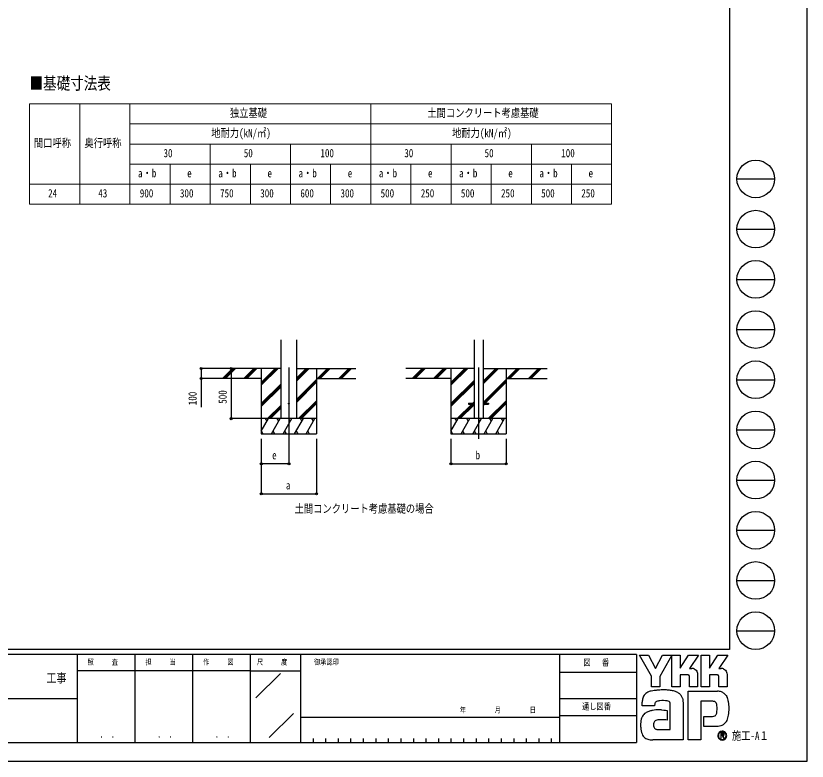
# Model space of a CAD drawing. Units: millimetres, scale not verified. Extents: x -10512 to 10512, y -7425 to 7425.
# Drawn here: x 2626 to 10512, y -7425 to 0 of the extents above; entities that cross this region are included whole.
import ezdxf
from ezdxf.enums import TextEntityAlignment as Align

# ---------------------------------------------------------------- set-up
doc = ezdxf.new("R2010")
doc.units = ezdxf.units.MM
doc.header["$LTSCALE"] = 30
doc.layers.add('0-1_TABLE1', color=7, linetype='Continuous', lineweight=18)
for name, color, linetype in [('0-2_USER1', 3, 'Continuous'), ('0-3_YKK_12', 2, 'Continuous'), ('0-4_YKK_13', 4, 'Continuous'), ('0-5_YKK_A1', 4, 'Continuous'), ('0-6_YKK_D', 6, 'Continuous'), ('0-7_YKK_ZWAK', 7, 'Continuous')]:
    doc.layers.add(name, color=color, linetype=linetype)
doc.styles.add('ＭＳ ゴシック', font='')
doc.styles.get('ＭＳ ゴシック').set_extended_font_data('MS Gothic')

msp = doc.modelspace()

# ---------------------------------------------------------------- linework, layer by layer
at = {"layer": '0-1_TABLE1'}
for p, q in [((2763.55, -877.22), (8563.55, -877.22)), ((2763.55, -877.22), (2763.55, -1877.22)), ((3263.55, -877.22), (3263.55, -1877.22)), ((3763.55, -877.22), (3763.55, -1877.22)), ((6163.55, -877.22), (6163.55, -1877.22)), ((3763.55, -1077.22), (8563.55, -1077.22)), ((3763.55, -1277.22), (8563.55, -1277.22)), ((4563.55, -1277.22), (4563.55, -1877.22)), ((5363.55, -1277.22), (5363.55, -1877.22)), ((6963.55, -1277.22), (6963.55, -1877.22)), ((7763.55, -1277.22), (7763.55, -1877.22)), ((3763.55, -1477.22), (8563.55, -1477.22)), ((4163.55, -1477.22), (4163.55, -1877.22)), ((4963.55, -1477.22), (4963.55, -1877.22)), ((5763.55, -1477.22), (5763.55, -1877.22)), ((6563.55, -1477.22), (6563.55, -1877.22)), ((7363.55, -1477.22), (7363.55, -1877.22)), ((8163.55, -1477.22), (8163.55, -1877.22)), ((2763.55, -1677.22), (8563.55, -1677.22)), ((2763.55, -1877.22), (8563.55, -1877.22))]:
    msp.add_line(p, q, dxfattribs=at)
msp.add_lwpolyline([(8563.55, -877.22), (8563.55, -1477.22), (8563.55, -1877.22)], dxfattribs=at)
at = {"layer": '0-3_YKK_12'}
for p, q in [((5347.55, -3503.29), (5347.55, -4212.5)), ((7237.55, -3503.29), (7237.55, -4212.5))]:
    msp.add_line(p, q, dxfattribs=at)
at = {"layer": '0-4_YKK_13'}
for p, q in [((7137.55, -3858), (7137.55, -3867)), ((7137.55, -3858), (7192.35, -3858)), ((7282.75, -3858), (7337.55, -3858)), ((7337.55, -3858), (7337.55, -3867)), ((7137.55, -3867), (7192.35, -3867)), ((7282.75, -3867), (7337.55, -3867))]:
    msp.add_line(p, q, dxfattribs=at)
msp.add_circle((5347.55, -3862.5), 5, dxfattribs=at)
at = {"layer": '0-5_YKK_A1'}
for p, q in [((5269.8, -4012.5), (5269.8, -3227.15)), ((5425.3, -4012.5), (5425.3, -3227.15)), ((7192.35, -3227.15), (7192.35, -4012.5)), ((7282.75, -3227.15), (7282.75, -4012.5)), ((5269.8, -3512.5), (4621.6, -3512.5)), ((4688.29, -3611.1), (4786.88, -3512.5)), ((4701.02, -3612.5), (4801.02, -3512.5)), ((4715.17, -3612.5), (4815.17, -3512.5)), ((4900.42, -3611.1), (4999.01, -3512.5)), ((4913.16, -3612.5), (5013.16, -3512.5)), ((4927.3, -3612.5), (5027.3, -3512.5)), ((5072.55, -3512.5), (5072.55, -4162.5)), ((5072.55, -3679.38), (5239.43, -3512.5)), ((5072.55, -3665.24), (5225.29, -3512.5)), ((5072.55, -3651.1), (5211.15, -3512.5)), ((5425.3, -3635), (5547.8, -3512.5)), ((5425.3, -3620.86), (5533.66, -3512.5)), ((5425.3, -3606.71), (5519.51, -3512.5)), ((5425.3, -3512.5), (6013.17, -3512.5)), ((5622.55, -3512.5), (5622.55, -4162.5)), ((5631.65, -3612.5), (5731.65, -3512.5)), ((5645.79, -3612.5), (5745.79, -3512.5)), ((5659.93, -3612.5), (5759.93, -3512.5)), ((5843.78, -3612.5), (5943.78, -3512.5)), ((5857.92, -3612.5), (5957.92, -3512.5)), ((5872.06, -3612.5), (5972.06, -3512.5)), ((7192.35, -3512.5), (6511.6, -3512.5)), ((6578.29, -3611.1), (6676.88, -3512.5)), ((6591.02, -3612.5), (6691.02, -3512.5)), ((6605.17, -3612.5), (6705.17, -3512.5)), ((6790.42, -3611.1), (6889.01, -3512.5)), ((6803.16, -3612.5), (6903.16, -3512.5)), ((6817.3, -3612.5), (6917.3, -3512.5)), ((6962.55, -3512.5), (6962.55, -4162.5)), ((6962.55, -3679.38), (7129.43, -3512.5)), ((6962.55, -3665.24), (7115.29, -3512.5)), ((6962.55, -3651.1), (7101.15, -3512.5)), ((7282.75, -3667.55), (7437.8, -3512.5)), ((7282.75, -3653.41), (7423.66, -3512.5)), ((7282.75, -3639.26), (7409.51, -3512.5)), ((7282.75, -3512.5), (7920.76, -3512.5)), ((7512.55, -3512.5), (7512.55, -4162.5)), ((7521.65, -3612.5), (7621.65, -3512.5)), ((7535.79, -3612.5), (7635.79, -3512.5)), ((7549.93, -3612.5), (7649.93, -3512.5)), ((7733.78, -3612.5), (7833.78, -3512.5)), ((7747.92, -3612.5), (7847.92, -3512.5)), ((7762.06, -3612.5), (7862.06, -3512.5)), ((5072.55, -3612.5), (4621.6, -3612.5)), ((5425.3, -3818.84), (5622.55, -3621.6)), ((5622.55, -3612.5), (6013.17, -3612.5)), ((6962.55, -3612.5), (6511.6, -3612.5)), ((7282.75, -3851.39), (7512.55, -3621.6)), ((7512.55, -3612.5), (7920.76, -3612.5)), ((5072.55, -3863.23), (5269.8, -3665.98)), ((5072.55, -3877.37), (5269.8, -3680.12)), ((5072.55, -3891.51), (5269.8, -3694.26)), ((5425.3, -3832.99), (5622.55, -3635.74)), ((5425.3, -3847.13), (5622.55, -3649.88)), ((6962.55, -3863.23), (7192.35, -3633.43)), ((6962.55, -3877.37), (7192.35, -3647.57)), ((6962.55, -3891.51), (7192.35, -3661.71)), ((7290.29, -3858), (7512.55, -3635.74)), ((7304.43, -3858), (7512.55, -3649.88)), ((5443.77, -4012.5), (5622.55, -3833.73)), ((5457.92, -4012.5), (5622.55, -3847.87)), ((5472.06, -4012.5), (5622.55, -3862.01)), ((7179.91, -3858), (7192.35, -3845.56)), ((7333.77, -4012.5), (7512.55, -3833.73)), ((7347.92, -4012.5), (7512.55, -3847.87)), ((7362.06, -4012.5), (7512.55, -3862.01)), ((5135.41, -4012.5), (5269.8, -3878.11)), ((5149.55, -4012.5), (5269.8, -3892.25)), ((5163.69, -4012.5), (5269.8, -3906.39)), ((7025.41, -4012.5), (7170.91, -3867)), ((7185.05, -3867), (7039.55, -4012.5)), ((7192.35, -3873.84), (7053.69, -4012.5)), ((7282.75, -3879.68), (7295.43, -3867)), ((5622.55, -4012.5), (5072.55, -4012.5)), ((5072.55, -4137.95), (5144.98, -4012.5)), ((5129.98, -4038.48), (5114.98, -4012.5)), ((5173.85, -4162.5), (5260.45, -4012.5)), ((5245.45, -4038.48), (5230.45, -4012.5)), ((5289.32, -4162.5), (5375.92, -4012.5)), ((5360.92, -4038.48), (5345.92, -4012.5)), ((5404.79, -4162.5), (5491.39, -4012.5)), ((5476.39, -4038.48), (5461.39, -4012.5)), ((5520.26, -4162.5), (5606.86, -4012.5)), ((5591.86, -4038.48), (5576.86, -4012.5)), ((7512.55, -4012.5), (6962.55, -4012.5)), ((6962.55, -4137.95), (7034.98, -4012.5)), ((7019.98, -4038.48), (7004.98, -4012.5)), ((7063.85, -4162.5), (7150.45, -4012.5)), ((7135.45, -4038.48), (7120.45, -4012.5)), ((7179.32, -4162.5), (7265.92, -4012.5)), ((7250.92, -4038.48), (7235.92, -4012.5)), ((7294.79, -4162.5), (7381.39, -4012.5)), ((7366.39, -4038.48), (7351.39, -4012.5)), ((7410.26, -4162.5), (7496.86, -4012.5)), ((7481.86, -4038.48), (7466.86, -4012.5)), ((5072.55, -4162.5), (5622.55, -4162.5)), ((5073.38, -4136.52), (5088.37, -4162.5)), ((5188.84, -4136.52), (5203.84, -4162.5)), ((5304.31, -4136.52), (5319.31, -4162.5)), ((5419.79, -4136.52), (5434.79, -4162.5)), ((5535.26, -4136.52), (5550.25, -4162.5)), ((6962.55, -4162.5), (7512.55, -4162.5)), ((6963.38, -4136.52), (6978.37, -4162.5)), ((7078.84, -4136.52), (7093.84, -4162.5)), ((7194.31, -4136.52), (7209.31, -4162.5)), ((7309.79, -4136.52), (7324.79, -4162.5)), ((7425.26, -4136.52), (7440.25, -4162.5))]:
    msp.add_line(p, q, dxfattribs=at)
at = {"layer": '0-6_YKK_D'}
for p, q in [((4620.6, -3512.5), (4471.55, -3512.5)), ((4772.55, -3512.5), (4772.55, -4012.5)), ((4620.6, -3612.5), (4471.55, -3612.5)), ((5071.55, -4012.5), (4771.55, -4012.5)), ((5072.55, -4212.5), (5072.55, -4763.5)), ((5072.55, -4212.5), (5072.55, -4463.5)), ((5347.55, -4213.5), (5347.55, -4463.5)), ((5622.55, -4212.5), (5622.55, -4763.5)), ((6962.55, -4212.5), (6962.55, -4463.5)), ((7512.55, -4212.5), (7512.55, -4463.5)), ((5347.55, -4462.5), (5072.55, -4462.5)), ((6962.55, -4462.5), (7512.55, -4462.5)), ((5072.55, -4762.5), (5622.55, -4762.5))]:
    msp.add_line(p, q, dxfattribs=at)
msp.add_lwpolyline([(4472.55, -3512.5), (4472.55, -3612.5), (4472.55, -3899)], dxfattribs=at)
for centre in [(4472.55, -3512.5), (4772.55, -3512.5), (4472.55, -3612.5), (4772.55, -4012.5), (5072.55, -4462.5), (5347.55, -4462.5), (6962.55, -4462.5), (7512.55, -4462.5), (5072.55, -4762.5), (5622.55, -4762.5)]:
    msp.add_circle(centre, 10.62, dxfattribs=at)
at = {"layer": '0-7_YKK_ZWAK'}
for p, q in [((9737.55, 6937.5), (9737.55, -6312.5)), ((9812.55, -1625), (10187.55, -1625)), ((9812.55, -2125), (10187.55, -2125)), ((9812.55, -2625), (10187.55, -2625)), ((9812.55, -3125), (10187.55, -3125)), ((9812.55, -3625), (10187.55, -3625)), ((9812.55, -4125), (10187.55, -4125)), ((9812.55, -4625), (10187.55, -4625)), ((9812.55, -5125), (10187.55, -5125)), ((9812.55, -5625), (10187.55, -5625)), ((9812.55, -6125), (10187.55, -6125)), ((9737.55, -6312.5), (-9762.45, -6312.5)), ((3237.55, -6362.5), (-12.45, -6362.5)), ((3812.55, -6362.5), (3812.55, -7237.5)), ((4387.55, -6362.5), (4387.55, -7237.5)), ((4962.55, -6362.5), (4962.55, -7237.5)), ((5462.55, -6362.5), (4962.55, -6362.5)), ((8043.8, -6362.5), (5462.55, -6362.5)), ((5462.55, -6362.5), (5462.55, -7237.5)), ((8043.8, -6362.5), (8043.8, -7237.5)), ((8812.55, -6362.5), (8043.8, -6362.5)), ((8812.55, -6362.5), (8812.55, -7237.5)), ((4962.55, -6525), (3237.55, -6525)), ((4962.55, -6525), (5462.55, -6525)), ((8043.8, -6537.5), (8812.55, -6537.5)), ((5017.76, -6795.73), (5262.59, -6550.9)), ((-12.45, -6800), (3237.55, -6800)), ((8043.8, -6800), (8812.55, -6800)), ((5151.68, -7189.97), (5392.23, -6949.42)), ((5462.55, -6987.5), (8043.8, -6987.5)), ((8812.55, -6975), (8043.8, -6975)), ((9697.91, -7139.3), (9697.91, -7139.3)), ((-12.45, -7237.5), (3237.55, -7237.5)), ((3237.55, -7237.5), (4962.55, -7237.5)), ((4962.55, -7237.5), (5462.55, -7237.5)), ((5462.55, -7237.5), (8043.8, -7237.5)), ((5587.55, -7200), (5587.55, -7237.5)), ((5712.55, -7200), (5712.55, -7237.5)), ((5837.55, -7200), (5837.55, -7237.5)), ((5962.55, -7200), (5962.55, -7237.5)), ((6087.55, -7200), (6087.55, -7237.5)), ((6212.55, -7200), (6212.55, -7237.5)), ((6337.55, -7200), (6337.55, -7237.5)), ((6462.55, -7200), (6462.55, -7237.5)), ((6587.55, -7200), (6587.55, -7237.5)), ((6712.55, -7200), (6712.55, -7237.5)), ((6837.55, -7200), (6837.55, -7237.5)), ((6962.55, -7200), (6962.55, -7237.5)), ((7087.55, -7200), (7087.55, -7237.5)), ((7212.55, -7200), (7212.55, -7237.5)), ((7337.55, -7200), (7337.55, -7237.5)), ((7462.55, -7200), (7462.55, -7237.5)), ((7587.55, -7200), (7587.55, -7237.5)), ((7712.55, -7200), (7712.55, -7237.5)), ((7837.55, -7200), (7837.55, -7237.5)), ((7962.55, -7200), (7962.55, -7237.5)), ((8043.8, -7237.5), (8812.55, -7237.5)), ((9666.68, -7209.95), (9666.68, -7209.95))]:
    msp.add_line(p, q, dxfattribs=at)
for points in [[(-10512.5, -7425), (10512.5, -7425), (10512.5, 7425), (-10512.5, 7425)], [(8840.05, -6370), (8932.08, -6370), (9001.18, -6500.25), (9070.1, -6370), (9162.19, -6370), (9044.18, -6579.98), (9044.18, -6685.33), (8960.24, -6685.33), (8960.24, -6577.14)]]:
    msp.add_lwpolyline(points, close=True, dxfattribs=at)
for points in [[(4962.55, -6362.5), (3237.55, -6362.5), (3237.55, -7237.5)], [(9326.37, -6566.52), (9246.92, -6566.52), (9246.92, -6685.24), (9162.29, -6685.24), (9162.29, -6370), (9246.92, -6370), (9246.92, -6498.96), (9330.17, -6370), (9429.6, -6370), (9340.4, -6500.53), (9343.56, -6500.53), (9347.05, -6500.53), (9350.63, -6500.53), (9354.08, -6500.53), (9357.16, -6500.53), (9359.65, -6500.53), (9361.31, -6500.53), (9361.92, -6500.53)], [(9618.78, -6566.52), (9539.42, -6566.52), (9539.42, -6685.33), (9454.74, -6685.33), (9454.74, -6370), (9539.42, -6370), (9539.42, -6498.96), (9622.58, -6370), (9722.01, -6370), (9632.81, -6500.53), (9636, -6500.53), (9639.51, -6500.53), (9643.09, -6500.53), (9646.53, -6500.53), (9649.6, -6500.53), (9652.08, -6500.53), (9653.73, -6500.53), (9654.33, -6500.53)], [(9386.26, -6505.53), (9396.37, -6511.31), (9404.93, -6518.83), (9411.81, -6527.8), (9416.89, -6537.87), (9420.03, -6548.74), (9421.1, -6560.09), (9421.1, -6685.55), (9338.53, -6685.55), (9338.53, -6578.52)], [(9678.7, -6505.53), (9688.84, -6511.31), (9697.44, -6518.83), (9704.35, -6527.8), (9709.46, -6537.87), (9712.62, -6548.74), (9713.7, -6560.09), (9713.7, -6685.33), (9630.93, -6685.33), (9630.93, -6578.52)], [(9572.17, -6828.77), (9452.98, -6828.77), (9452.98, -7212.5), (9328.08, -7212.5), (9328.08, -6726.98), (9618.38, -6726.98)], [(9696.78, -6761.28), (9704.93, -6771.56), (9711.03, -6781.52), (9715.29, -6790.54)], [(9011.99, -6830.78), (9006.18, -6834.05), (9001.65, -6838.04), (8998.22, -6842.71), (8995.73, -6847.99), (8994.01, -6853.83), (8992.9, -6860.17), (8992.23, -6866.97), (8991.82, -6874.17), (8866.86, -6874.47), (8867.23, -6857.38), (8867.92, -6838.18)], [(9269.27, -6797.91), (9272.82, -6812.25), (9274.83, -6827.61), (9275.46, -6843.97), (9275.46, -7212.5), (8973.88, -7212.5)], [(9059.87, -6913.82), (9083.52, -6915.38), (9102.11, -6917.46), (9114.28, -6919.42), (9118.63, -6920.58), (9118.63, -7016.18), (9104.81, -7014.72), (9089.64, -7013.9), (9074.12, -7013.58), (9059.22, -7013.63), (9045.92, -7013.91), (9035.21, -7014.27), (9028.06, -7014.59), (9025.46, -7014.73), (9014.66, -7016.71), (9005.34, -7019.8), (8997.51, -7024.03), (8991.17, -7029.42), (8986.32, -7035.99), (8982.96, -7043.76), (8981.09, -7052.75), (8980.71, -7062.98), (8981.91, -7074.22), (8984.29, -7083.52), (8987.73, -7091.04), (8992.07, -7096.97), (8997.15, -7101.49), (9002.83, -7104.76), (9008.97, -7106.98), (9015.4, -7108.31), (9148.16, -7108.31), (9148.16, -6862.68), (9148.19, -6857.81), (9147.94, -6853.05), (9147.32, -6848.47), (9146.25, -6844.12), (9144.66, -6840.06), (9142.46, -6836.37), (9139.59, -6833.1), (9135.97, -6830.31)], [(9135.97, -6830.31), (9128.18, -6827.25), (9115.73, -6824.67), (9099.85, -6822.75), (9081.77, -6821.74), (9062.71, -6821.82), (9043.91, -6823.21)], [(9614.57, -6902.49), (9614.41, -6886.58), (9613.65, -6872.24), (9611.86, -6859.66), (9608.59, -6848.98)], [(9686.41, -7052.43), (9674.87, -7061.39), (9662.86, -7068.44), (9650.46, -7073.7), (9637.75, -7077.3), (9624.84, -7079.36), (9611.8, -7080.02), (9483.4, -7080.02), (9483.4, -6979.16), (9555.8, -6979.16), (9569.15, -6978.97), (9580.89, -6977.83), (9590.97, -6974.88)], [(9686.52, -7156.49), (9686.45, -7155.03), (9686.27, -7153.62), (9685.97, -7152.26), (9685.55, -7150.97), (9685.01, -7149.75), (9684.35, -7148.59), (9683.58, -7147.52), (9682.7, -7146.53), (9681.54, -7145.51), (9680.26, -7144.62), (9678.85, -7143.86), (9677.33, -7143.23), (9675.7, -7142.74), (9673.96, -7142.39), (9672.12, -7142.18), (9670.19, -7142.11), (9651.25, -7142.11), (9651.25, -7197.85), (9656.97, -7197.85), (9656.97, -7147.79), (9670.19, -7147.79), (9671.56, -7147.84), (9672.84, -7147.97), (9674.04, -7148.19), (9675.16, -7148.5), (9676.18, -7148.89), (9677.11, -7149.36), (9677.94, -7149.92), (9678.66, -7150.56)], [(9680.9, -7156.49), (9680.55, -7159.17), (9679.59, -7161.28), (9678.15, -7162.89), (9676.37, -7164.06), (9674.36, -7164.86), (9672.26, -7165.35), (9670.21, -7165.6), (9668.32, -7165.67), (9663.36, -7165.67), (9665.86, -7169.92), (9682.23, -7198.04), (9688.78, -7198.04), (9673, -7170.98), (9674.48, -7170.68), (9675.89, -7170.31), (9677.23, -7169.86), (9678.49, -7169.33), (9679.67, -7168.72), (9680.77, -7168.04), (9681.78, -7167.28), (9682.7, -7166.44)]]:
    msp.add_lwpolyline(points, dxfattribs=at)
for centre in [(10000.05, -1625), (10000.05, -2125), (10000.05, -2625), (10000.05, -3125), (10000.05, -3625), (10000.05, -4125), (10000.05, -4625), (10000.05, -5125), (10000.05, -5625), (10000.05, -6125)]:
    msp.add_circle(centre, 187.5, dxfattribs=at)
for centre, radius, start, end in [((9362.04, -6562.97), 62.44, 78.26798, 90.11215), ((9362.93, -6558.43), 57.81, 66.19963, 78.22058), ((9654.45, -6563.08), 62.55, 78.27851, 90.10826), ((9655.31, -6558.7), 58.09, 66.2483, 78.23226), ((9326.81, -6578.23), 11.72, 358.57817, 92.1683), ((9619.27, -6578.18), 11.67, 358.29941, 92.43455), ((8979.01, -6828.22), 108.95, 152.2125, 163.4865), ((8962.34, -6819.6), 90.18, 138.03852, 152.12015), ((8962.33, -6820.02), 90.45, 122.60463, 137.83438), ((8974.29, -6839.36), 113.2, 108.37421, 122.42809), ((8993.23, -6906.73), 183.13, 100.93159, 107.35499), ((9055.13, -7207.04), 489.75, 97.86054, 101.37938), ((9084.19, -7408.95), 693.73, 94.90201, 97.9576), ((9086.17, -7425.11), 710, 91.6169, 94.94971), ((9083.42, -7310.15), 595.01, 87.51794, 91.66439), ((9091.15, -7144.44), 429.12, 81.92631, 87.59083), ((9113.97, -6988.08), 271.1, 73.67137, 82.05943), ((9147.82, -6874.79), 152.88, 60.60528, 73.9085), ((9161.67, -6847.16), 122.01, 52.17347, 59.90542), ((9174.06, -6831.12), 101.74, 43.55042, 52.14561), ((9180.89, -6824.52), 92.24, 34.48659, 43.50182), ((9180.94, -6824.38), 92.12, 25.58915, 34.43128), ((9613.64, -6860.53), 133.64, 78.73198, 87.96551), ((9617.56, -6840.49), 113.22, 69.03034, 78.69541), ((9621.21, -6830.75), 102.82, 59.39484, 68.9885), ((9622.9, -6827.78), 99.4, 50.3012, 59.3616), ((9622.28, -6828.48), 100.33, 42.05209, 50.28551), ((9094.51, -6851.15), 226.96, 171.55622, 176.72493), ((9017.6, -6839.67), 149.2, 163.48385, 171.57982), ((9044.98, -6909.07), 84.96, 102.4979, 112.84632), ((9061.41, -6979.98), 157.75, 96.37207, 102.75341), ((9172.74, -6828.22), 101.17, 17.43089, 25.54591), ((9572.85, -6890.03), 61.26, 77.94572, 90.63794), ((9578.18, -6865.04), 35.72, 60.20991, 77.92418), ((9581.63, -6858.55), 28.37, 39.8078, 59.75378), ((9576.78, -6862.26), 34.47, 22.65544, 39.38165), ((9572.73, -6857.03), 157.3, 14.76267, 25.00486), ((9476.25, -6883.32), 257.3, 7.9139, 14.95041), ((9379.89, -6897.34), 354.67, 2.54376, 8.01251), ((8976.54, -7056.43), 134.67, 112.58838, 120.58162), ((8992.48, -7094.75), 176.17, 106.61303, 112.59024), ((9017.56, -7179.03), 264.11, 99.87193, 106.59825), ((9031.61, -7258.18), 344.49, 94.78469, 99.91711), ((9038.45, -7336.93), 423.53, 90.80099, 94.81812), ((9039.49, -7395.56), 482.18, 87.57779, 90.82714), ((9481.24, -6916.9), 132.77, 347.14308, 355.40008), ((9330.51, -6903.94), 284.06, 355.2339, 0.29193), ((9340.42, -6901.25), 394.19, 352.8937, 357.82206), ((9324.66, -6900.24), 409.98, 357.76419, 2.60674), ((9022.45, -7051.74), 170.01, 164.97537, 174.56739), ((8981.14, -7040.72), 127.26, 153.89178, 164.94341), ((8962.32, -7031.67), 106.37, 142.04688, 153.80771), ((8958.69, -7029.07), 101.91, 130.60221, 141.94427), ((8964.69, -7036.28), 111.29, 120.60724, 130.53081), ((9579.3, -6948.57), 28.78, 293.91672, 314.09376), ((9575.37, -6945.11), 34, 314.78099, 333.92928), ((9550.12, -6932.85), 62.07, 334.00676, 347.34989), ((9625.9, -6973.56), 98.37, 326.23251, 339.61931), ((9533.51, -6937.79), 197.44, 339.22498, 347.31457), ((9422.87, -6911.98), 311.04, 347.15166, 352.97565), ((9095.33, -7058.72), 243.22, 174.55588, 182.47272), ((9231.24, -7056.58), 379.12, 181.90948, 187.89042), ((9603.07, -6958.47), 125.59, 311.57033, 318.66243), ((9588.53, -6945.72), 144.93, 318.67367, 325.29112), ((9071.73, -7079.01), 218.04, 187.80471, 196.36971), ((8987.51, -7103.89), 130.22, 196.3102, 208.20993), ((8950.84, -7123.41), 88.68, 208.29777, 223.35561), ((9666.75, -7170.47), 44.1, 90.09157, 179.92363), ((9666.49, -7170.52), 43.83, 179.86065, 225.14399), ((9666.48, -7170.33), 39.22, 134.8007, 180.12175), ((9666.32, -7170.58), 39.06, 179.75513, 225.29722), ((9666.59, -7170.11), 39.14, 89.86602, 135.149), ((9666.75, -7170.39), 44.02, 44.93442, 90.08536), ((9666.76, -7170.41), 39.44, 45.03108, 90.11509), ((9666.62, -7170.35), 39.6, 270.09072, 359.90926), ((9672.52, -7156.26), 8.38, 358.3894, 42.86139), ((9672.69, -7156.89), 13.84, 316.37674, 1.6565), ((9666.79, -7170.42), 39.43, 0.00643, 45.07115), ((9667.1, -7170.25), 43.68, 359.78949, 45.13288), ((9666.99, -7170.6), 43.78, 314.92572, 0.23508), ((8942.57, -7130.69), 77.67, 223.64205, 239.63663), ((8949.43, -7118.2), 91.91, 239.8785, 253.65355), ((8962, -7075.02), 136.89, 253.69102, 263.74909), ((8972.65, -6980.24), 232.26, 263.68487, 270.30455), ((9666.7, -7170.53), 43.98, 224.94536, 269.98445), ((9666.61, -7170.94), 39.01, 224.62822, 270.10973), ((9666.69, -7170.31), 44.2, 269.98802, 314.93777)]:
    msp.add_arc(centre, radius, start, end, dxfattribs=at)

# ---------------------------------------------------------------- texts
at = {"layer": '0-1_TABLE1', "style": 'ＭＳ ゴシック', "width": 0.8}
for s, p in [('独立基礎', (4759.55, -1033.47)), ('土間コンクリート考慮基礎', (6727.55, -1033.47)), ('地耐力(kN/㎡)', (4573.55, -1233.47)), ('地耐力(kN/㎡)', (6973.55, -1233.47)), ('間口呼称', (2806.55, -1333.47)), ('奥行呼称', (3309.55, -1333.47)), ('30', (4097.55, -1433.47)), ('50', (4897.55, -1433.47)), ('100', (5661.55, -1433.47)), ('30', (6497.55, -1433.47)), ('50', (7297.55, -1433.47)), ('100', (8061.55, -1433.47)), ('a・b', (3843.55, -1633.47)), ('e', (4333.55, -1633.47)), ('a・b', (4643.55, -1633.47)), ('e', (5133.55, -1633.47)), ('a・b', (5443.55, -1633.47)), ('e', (5933.55, -1633.47)), ('a・b', (6243.55, -1633.47)), ('e', (6733.55, -1633.47)), ('a・b', (7043.55, -1633.47)), ('e', (7533.55, -1633.47)), ('a・b', (7843.55, -1633.47)), ('e', (8333.55, -1633.47)), ('24', (2947.55, -1833.47)), ('43', (3447.55, -1833.47)), ('900', (3861.55, -1833.47)), ('300', (4261.55, -1833.47)), ('750', (4661.55, -1833.47)), ('300', (5061.55, -1833.47)), ('600', (5461.55, -1833.47)), ('300', (5861.55, -1833.47)), ('500', (6261.55, -1833.47)), ('250', (6661.55, -1833.47)), ('500', (7061.55, -1833.47)), ('250', (7461.55, -1833.47)), ('500', (7861.55, -1833.47)), ('250', (8261.55, -1833.47))]:
    msp.add_text(s, height=82.48, dxfattribs=at).set_placement(p, align=Align.BOTTOM_LEFT)
at = {"layer": '0-2_USER1', "style": 'ＭＳ ゴシック', "width": 0.8}
for s, height, p in [('■基礎寸法表', 123.8, (2762.49, -770.8)), ('土間コンクリート考慮基礎の場合', 82.48, (5404.5, -4975.5))]:
    msp.add_text(s, height=height, dxfattribs=at).set_placement(p, align=Align.BOTTOM_LEFT)
at = {"layer": '0-6_YKK_D', "style": 'ＭＳ ゴシック', "width": 0.8}
for s, p in [('100', (4452.55, -3879)), ('500', (4752.55, -3864.5))]:
    msp.add_text(s, height=82.48, rotation=90, dxfattribs=at).set_placement(p, align=Align.BOTTOM_LEFT)
for s, p in [('b', (7207.55, -4442.5)), ('e', (5180.05, -4442.5)), ('a', (5317.55, -4742.5))]:
    msp.add_text(s, height=82.48, dxfattribs=at).set_placement(p, align=Align.BOTTOM_LEFT)
at = {"layer": '0-7_YKK_ZWAK', "style": 'ＭＳ ゴシック', "width": 0.8}
for s, height, p in [('照     査', 54.99, (3341.05, -6481.25)), ('担     当', 54.99, (3918.05, -6481.25)), ('作     図', 54.99, (4493.05, -6481.25)), ('尺     度', 54.99, (5028.55, -6481.25)), ('御承認印', 54.99, (5597.85, -6481.25)), ('図\u3000 番', 64.15, (8283.51, -6493.75)), ('工事', 91.64, (2930.83, -6668.66)), ('通し図番', 64.15, (8269.51, -6931.25)), ('年        月        日', 54.99, (7049.77, -6958.04)), ('施工-A１', 82.48, (9762.55, -7237.5)), ('． ．', 64.79, (3462.5, -7210.88)), ('． ．', 64.79, (4037.5, -7210.88)), ('． ．', 64.79, (4612.5, -7210.88))]:
    msp.add_text(s, height=height, dxfattribs=at).set_placement(p, align=Align.BOTTOM_LEFT)

doc.saveas('drawing.dxf')
